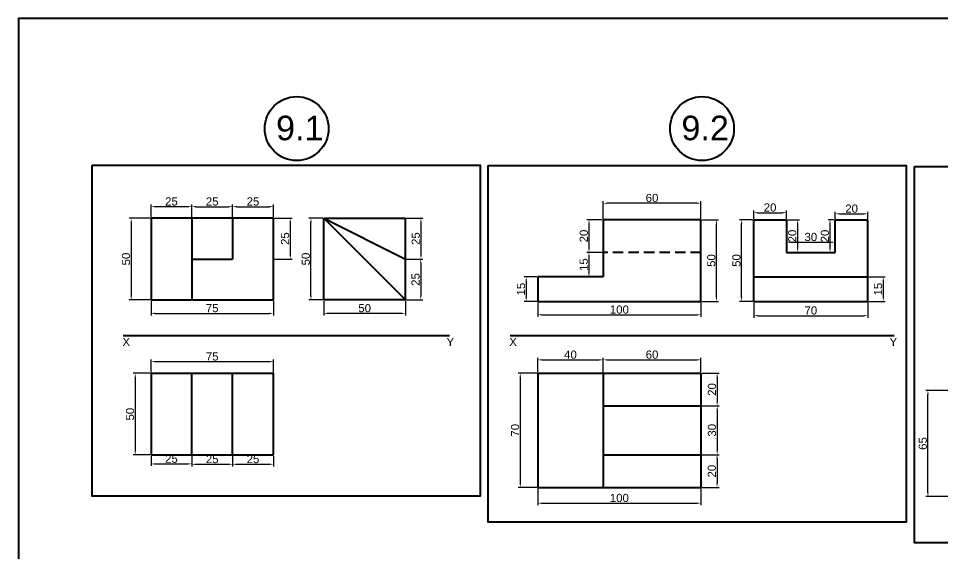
# Model space of a CAD drawing. Header units: millimetres. Extents: x 0 to 1197, y 0 to 650.
# Drawn here: x 0 to 566, y 323 to 650 of the extents above; entities that cross this region are included whole.
import ezdxf

# ---------------------------------------------------------------- set-up
doc = ezdxf.new("R2010")
doc.units = ezdxf.units.MM
doc.linetypes.add('HIDDEN', pattern=[9.525, 6.35, -3.175])
doc.styles.get("Standard").update_dxf_attribs({"font": 'arial.ttf'})
doc.dimstyles.new('ISO-25', dxfattribs={"dimtxt": 5, "dimasz": 2.5, "dimexe": 1.25, "dimexo": 0.625, "dimtad": 1, "dimtxsty": 'Standard', "dimcen": 2.5, "dimclrd": 3, "dimclre": 3, "dimclrt": 3, "dimadec": 0, "dimazin": 0, "dimtfac": 1, "dimtmove": 0, "dimatfit": 3, "dimfxl": 1, "dimlwd": 30, "dimlwe": 30, "dimarcsym": 0})

# ---------------------------------------------------------------- blocks, each defined once
blk = doc.blocks.new('*D1')
at = {"color": 3, "lineweight": 30, "transparency": 16777216}
for p, q in [((80.62, 528.11), (67.85, 528.11)), ((69.1, 525.61), (69.1, 480.61)), ((80.62, 478.11), (67.85, 478.11))]:
    blk.add_line(p, q, dxfattribs=at)
at = {"color": 3, "transparency": 16777216}
for points in [[(68.68, 525.61), (69.51, 525.61), (69.1, 528.11)], [(68.68, 480.61), (69.51, 480.61), (69.1, 478.11)]]:
    blk.add_solid(points, dxfattribs=at)
at = {"layer": 'Defpoints', "color": 0, "transparency": 16777216}
for p in [(81.24, 528.11), (69.1, 478.11), (81.24, 478.11)]:
    blk.add_point(p, dxfattribs=at)
at = {"color": 3, "lineweight": 40, "transparency": 16777216, "insert": (65.92, 503.11), "char_height": 5, "attachment_point": 5, "rotation": 90}
blk.add_mtext('50', dxfattribs=at)
blk = doc.blocks.new('*D2')
at = {"color": 3, "lineweight": 30, "transparency": 16777216}
for p, q in [((81.24, 528.74), (81.24, 536.4)), ((103.74, 535.15), (83.74, 535.15)), ((106.24, 528.74), (106.24, 536.4))]:
    blk.add_line(p, q, dxfattribs=at)
at = {"color": 3, "transparency": 16777216}
for points in [[(83.74, 535.56), (83.74, 534.73), (81.24, 535.15)], [(103.74, 535.56), (103.74, 534.73), (106.24, 535.15)]]:
    blk.add_solid(points, dxfattribs=at)
at = {"layer": 'Defpoints', "color": 0, "transparency": 16777216}
for p in [(81.24, 535.15), (81.24, 528.11), (106.24, 528.11)]:
    blk.add_point(p, dxfattribs=at)
at = {"color": 3, "lineweight": 40, "transparency": 16777216, "insert": (93.74, 538.33), "char_height": 5, "attachment_point": 5}
blk.add_mtext('25', dxfattribs=at)
blk = doc.blocks.new('*D3')
at = {"color": 3, "lineweight": 30, "transparency": 16777216}
for p, q in [((106.24, 528.74), (106.24, 536.4)), ((108.74, 535.15), (128.74, 535.15)), ((131.24, 528.74), (131.24, 536.4))]:
    blk.add_line(p, q, dxfattribs=at)
at = {"color": 3, "transparency": 16777216}
for points in [[(108.74, 535.56), (108.74, 534.73), (106.24, 535.15)], [(128.74, 535.56), (128.74, 534.73), (131.24, 535.15)]]:
    blk.add_solid(points, dxfattribs=at)
at = {"layer": 'Defpoints', "color": 0, "transparency": 16777216}
for p in [(131.24, 535.15), (106.24, 528.11), (131.24, 528.11)]:
    blk.add_point(p, dxfattribs=at)
at = {"color": 3, "lineweight": 40, "transparency": 16777216, "insert": (118.74, 538.33), "char_height": 5, "attachment_point": 5}
blk.add_mtext('25', dxfattribs=at)
blk = doc.blocks.new('*D4')
at = {"color": 3, "lineweight": 30, "transparency": 16777216}
for p, q in [((131.24, 528.74), (131.24, 536.4)), ((133.74, 535.15), (153.74, 535.15)), ((156.24, 528.74), (156.24, 536.4))]:
    blk.add_line(p, q, dxfattribs=at)
at = {"color": 3, "transparency": 16777216}
for points in [[(133.74, 535.56), (133.74, 534.73), (131.24, 535.15)], [(153.74, 535.56), (153.74, 534.73), (156.24, 535.15)]]:
    blk.add_solid(points, dxfattribs=at)
at = {"layer": 'Defpoints', "color": 0, "transparency": 16777216}
for p in [(156.24, 535.15), (131.24, 528.11), (156.24, 528.11)]:
    blk.add_point(p, dxfattribs=at)
at = {"color": 3, "lineweight": 40, "transparency": 16777216, "insert": (143.74, 538.33), "char_height": 5, "attachment_point": 5}
blk.add_mtext('25', dxfattribs=at)
blk = doc.blocks.new('*D5')
at = {"color": 3, "lineweight": 30, "transparency": 16777216}
for p, q in [((81.24, 477.49), (81.24, 468.61)), ((156.24, 477.49), (156.24, 468.61)), ((83.74, 469.86), (153.74, 469.86))]:
    blk.add_line(p, q, dxfattribs=at)
at = {"color": 3, "transparency": 16777216}
for points in [[(83.74, 470.28), (83.74, 469.44), (81.24, 469.86)], [(153.74, 470.28), (153.74, 469.44), (156.24, 469.86)]]:
    blk.add_solid(points, dxfattribs=at)
at = {"layer": 'Defpoints', "color": 0, "transparency": 16777216}
for p in [(81.24, 478.11), (156.24, 478.11), (156.24, 469.86)]:
    blk.add_point(p, dxfattribs=at)
at = {"color": 3, "lineweight": 40, "transparency": 16777216, "insert": (118.74, 473.03), "char_height": 5, "attachment_point": 5}
blk.add_mtext('75', dxfattribs=at)
blk = doc.blocks.new('*D7')
at = {"color": 3, "lineweight": 30, "transparency": 16777216}
for p, q in [((156.87, 528.11), (167.82, 528.11)), ((166.57, 525.61), (166.57, 505.61)), ((156.87, 503.11), (167.82, 503.11))]:
    blk.add_line(p, q, dxfattribs=at)
at = {"color": 3, "transparency": 16777216}
for points in [[(166.15, 525.61), (166.98, 525.61), (166.57, 528.11)], [(166.15, 505.61), (166.98, 505.61), (166.57, 503.11)]]:
    blk.add_solid(points, dxfattribs=at)
at = {"layer": 'Defpoints', "color": 0, "transparency": 16777216}
for p in [(156.24, 528.11), (156.24, 503.11), (166.57, 503.11)]:
    blk.add_point(p, dxfattribs=at)
at = {"color": 3, "lineweight": 40, "transparency": 16777216, "insert": (163.39, 515.61), "char_height": 5, "attachment_point": 5, "rotation": 90}
blk.add_mtext('25', dxfattribs=at)
blk = doc.blocks.new('*D8')
at = {"color": 3, "lineweight": 30, "transparency": 16777216}
for p, q in [((80.62, 433.15), (70.31, 433.15)), ((71.56, 430.65), (71.56, 385.65)), ((80.62, 383.15), (70.31, 383.15))]:
    blk.add_line(p, q, dxfattribs=at)
at = {"color": 3, "transparency": 16777216}
for points in [[(71.15, 430.65), (71.98, 430.65), (71.56, 433.15)], [(71.15, 385.65), (71.98, 385.65), (71.56, 383.15)]]:
    blk.add_solid(points, dxfattribs=at)
at = {"layer": 'Defpoints', "color": 0, "transparency": 16777216}
for p in [(81.24, 433.15), (71.56, 383.15), (81.24, 383.15)]:
    blk.add_point(p, dxfattribs=at)
at = {"color": 3, "lineweight": 40, "transparency": 16777216, "insert": (68.39, 408.15), "char_height": 5, "attachment_point": 5, "rotation": 90}
blk.add_mtext('50', dxfattribs=at)
blk = doc.blocks.new('*D9')
at = {"color": 3, "lineweight": 30, "transparency": 16777216}
for p, q in [((81.24, 382.53), (81.24, 376.43)), ((106.24, 382.53), (106.24, 376.43)), ((83.74, 377.68), (103.74, 377.68))]:
    blk.add_line(p, q, dxfattribs=at)
at = {"color": 3, "transparency": 16777216}
for points in [[(83.74, 378.09), (83.74, 377.26), (81.24, 377.68)], [(103.74, 378.09), (103.74, 377.26), (106.24, 377.68)]]:
    blk.add_solid(points, dxfattribs=at)
at = {"layer": 'Defpoints', "color": 0, "transparency": 16777216}
for p in [(81.24, 383.15), (106.24, 383.15), (106.24, 377.68)]:
    blk.add_point(p, dxfattribs=at)
at = {"color": 3, "lineweight": 40, "transparency": 16777216, "insert": (93.74, 380.85), "char_height": 5, "attachment_point": 5}
blk.add_mtext('25', dxfattribs=at)
blk = doc.blocks.new('*D10')
at = {"color": 3, "lineweight": 30, "transparency": 16777216}
for p, q in [((106.24, 382.53), (106.24, 376.2)), ((131.24, 382.53), (131.24, 376.2)), ((108.74, 377.45), (128.74, 377.45))]:
    blk.add_line(p, q, dxfattribs=at)
at = {"color": 3, "transparency": 16777216}
for points in [[(108.74, 377.87), (108.74, 377.04), (106.24, 377.45)], [(128.74, 377.87), (128.74, 377.04), (131.24, 377.45)]]:
    blk.add_solid(points, dxfattribs=at)
at = {"layer": 'Defpoints', "color": 0, "transparency": 16777216}
for p in [(106.24, 383.15), (131.24, 383.15), (131.24, 377.45)]:
    blk.add_point(p, dxfattribs=at)
at = {"color": 3, "lineweight": 40, "transparency": 16777216, "insert": (118.74, 380.63), "char_height": 5, "attachment_point": 5}
blk.add_mtext('25', dxfattribs=at)
blk = doc.blocks.new('*D11')
at = {"color": 3, "lineweight": 30, "transparency": 16777216}
for p, q in [((131.24, 382.53), (131.24, 376.2)), ((156.24, 382.53), (156.24, 376.2)), ((133.74, 377.45), (153.74, 377.45))]:
    blk.add_line(p, q, dxfattribs=at)
at = {"color": 3, "transparency": 16777216}
for points in [[(133.74, 377.87), (133.74, 377.04), (131.24, 377.45)], [(153.74, 377.87), (153.74, 377.04), (156.24, 377.45)]]:
    blk.add_solid(points, dxfattribs=at)
at = {"layer": 'Defpoints', "color": 0, "transparency": 16777216}
for p in [(131.24, 383.15), (156.24, 383.15), (156.24, 377.45)]:
    blk.add_point(p, dxfattribs=at)
at = {"color": 3, "lineweight": 40, "transparency": 16777216, "insert": (143.74, 380.63), "char_height": 5, "attachment_point": 5}
blk.add_mtext('25', dxfattribs=at)
blk = doc.blocks.new('*D12')
at = {"color": 3, "lineweight": 30, "transparency": 16777216}
for p, q in [((81.24, 433.78), (81.24, 441.54)), ((83.74, 440.29), (153.74, 440.29)), ((156.24, 433.78), (156.24, 441.54))]:
    blk.add_line(p, q, dxfattribs=at)
at = {"color": 3, "transparency": 16777216}
for points in [[(83.74, 440.71), (83.74, 439.88), (81.24, 440.29)], [(153.74, 440.71), (153.74, 439.88), (156.24, 440.29)]]:
    blk.add_solid(points, dxfattribs=at)
at = {"layer": 'Defpoints', "color": 0, "transparency": 16777216}
for p in [(156.24, 440.29), (81.24, 433.15), (156.24, 433.15)]:
    blk.add_point(p, dxfattribs=at)
at = {"color": 3, "lineweight": 40, "transparency": 16777216, "insert": (118.74, 443.46), "char_height": 5, "attachment_point": 5}
blk.add_mtext('75', dxfattribs=at)
blk = doc.blocks.new('*D13')
at = {"color": 3, "lineweight": 30, "transparency": 16777216}
for p, q in [((237.8, 528.11), (247.91, 528.11)), ((246.66, 525.61), (246.66, 505.61)), ((237.8, 503.11), (247.91, 503.11))]:
    blk.add_line(p, q, dxfattribs=at)
at = {"color": 3, "transparency": 16777216}
for points in [[(246.24, 525.61), (247.07, 525.61), (246.66, 528.11)], [(246.24, 505.61), (247.07, 505.61), (246.66, 503.11)]]:
    blk.add_solid(points, dxfattribs=at)
at = {"layer": 'Defpoints', "color": 0, "transparency": 16777216}
for p in [(237.17, 528.11), (237.17, 503.11), (246.66, 503.11)]:
    blk.add_point(p, dxfattribs=at)
at = {"color": 3, "lineweight": 40, "transparency": 16777216, "insert": (243.48, 515.61), "char_height": 5, "attachment_point": 5, "rotation": 90}
blk.add_mtext('25', dxfattribs=at)
blk = doc.blocks.new('*D14')
at = {"color": 3, "lineweight": 30, "transparency": 16777216}
for p, q in [((237.8, 503.11), (247.78, 503.11)), ((246.53, 500.61), (246.53, 480.61)), ((237.8, 478.11), (247.78, 478.11))]:
    blk.add_line(p, q, dxfattribs=at)
at = {"color": 3, "transparency": 16777216}
for points in [[(246.12, 500.61), (246.95, 500.61), (246.53, 503.11)], [(246.12, 480.61), (246.95, 480.61), (246.53, 478.11)]]:
    blk.add_solid(points, dxfattribs=at)
at = {"layer": 'Defpoints', "color": 0, "transparency": 16777216}
for p in [(237.17, 503.11), (237.17, 478.11), (246.53, 478.11)]:
    blk.add_point(p, dxfattribs=at)
at = {"color": 3, "lineweight": 40, "transparency": 16777216, "insert": (243.36, 490.61), "char_height": 5, "attachment_point": 5, "rotation": 90}
blk.add_mtext('25', dxfattribs=at)
blk = doc.blocks.new('*D15')
at = {"color": 3, "lineweight": 30, "transparency": 16777216}
for p, q in [((187.17, 477.49), (187.17, 468.6)), ((237.17, 477.49), (237.17, 468.6)), ((234.67, 469.85), (189.67, 469.85))]:
    blk.add_line(p, q, dxfattribs=at)
at = {"color": 3, "transparency": 16777216}
for points in [[(189.67, 470.27), (189.67, 469.44), (187.17, 469.85)], [(234.67, 470.27), (234.67, 469.44), (237.17, 469.85)]]:
    blk.add_solid(points, dxfattribs=at)
at = {"layer": 'Defpoints', "color": 0, "transparency": 16777216}
for p in [(187.17, 478.11), (237.17, 478.11), (187.17, 469.85)]:
    blk.add_point(p, dxfattribs=at)
at = {"color": 3, "lineweight": 40, "transparency": 16777216, "insert": (212.17, 473.03), "char_height": 5, "attachment_point": 5}
blk.add_mtext('50', dxfattribs=at)
blk = doc.blocks.new('*D16')
at = {"color": 3, "lineweight": 30, "transparency": 16777216}
for p, q in [((186.55, 528.11), (178, 528.11)), ((179.25, 480.61), (179.25, 525.61)), ((186.55, 478.11), (178, 478.11))]:
    blk.add_line(p, q, dxfattribs=at)
at = {"color": 3, "transparency": 16777216}
for points in [[(178.83, 525.61), (179.67, 525.61), (179.25, 528.11)], [(178.83, 480.61), (179.67, 480.61), (179.25, 478.11)]]:
    blk.add_solid(points, dxfattribs=at)
at = {"layer": 'Defpoints', "color": 0, "transparency": 16777216}
for p in [(179.25, 528.11), (187.17, 528.11), (187.17, 478.11)]:
    blk.add_point(p, dxfattribs=at)
at = {"color": 3, "lineweight": 40, "transparency": 16777216, "insert": (176.07, 503.11), "char_height": 5, "attachment_point": 5, "rotation": 90}
blk.add_mtext('50', dxfattribs=at)
blk = doc.blocks.new('*D17')
at = {"color": 3, "lineweight": 30, "transparency": 16777216}
for p, q in [((358.29, 527.81), (358.29, 538.51)), ((418.29, 527.81), (418.29, 538.51)), ((415.79, 537.26), (360.79, 537.26))]:
    blk.add_line(p, q, dxfattribs=at)
at = {"color": 3, "transparency": 16777216}
for points in [[(360.79, 537.68), (360.79, 536.84), (358.29, 537.26)], [(415.79, 537.68), (415.79, 536.84), (418.29, 537.26)]]:
    blk.add_solid(points, dxfattribs=at)
at = {"layer": 'Defpoints', "color": 0, "transparency": 16777216}
for p in [(358.29, 537.26), (358.29, 527.19), (418.29, 527.19)]:
    blk.add_point(p, dxfattribs=at)
at = {"color": 3, "lineweight": 40, "transparency": 16777216, "insert": (388.29, 540.44), "char_height": 5, "attachment_point": 5}
blk.add_mtext('60', dxfattribs=at)
blk = doc.blocks.new('*D18')
at = {"color": 3, "lineweight": 30, "transparency": 16777216}
for p, q in [((357.66, 527.19), (348.4, 527.19)), ((349.65, 524.69), (349.65, 509.69)), ((357.66, 507.19), (348.4, 507.19))]:
    blk.add_line(p, q, dxfattribs=at)
at = {"color": 3, "transparency": 16777216}
for points in [[(349.24, 524.69), (350.07, 524.69), (349.65, 527.19)], [(349.24, 509.69), (350.07, 509.69), (349.65, 507.19)]]:
    blk.add_solid(points, dxfattribs=at)
at = {"layer": 'Defpoints', "color": 0, "transparency": 16777216}
for p in [(358.29, 527.19), (349.65, 507.19), (358.29, 507.19)]:
    blk.add_point(p, dxfattribs=at)
at = {"color": 3, "lineweight": 40, "transparency": 16777216, "insert": (346.48, 517.19), "char_height": 5, "attachment_point": 5, "rotation": 90}
blk.add_mtext('20', dxfattribs=at)
blk = doc.blocks.new('*D19')
at = {"color": 3, "lineweight": 30, "transparency": 16777216}
for p, q in [((357.66, 507.19), (348.36, 507.19)), ((349.61, 504.69), (349.61, 494.69)), ((357.66, 492.19), (348.36, 492.19))]:
    blk.add_line(p, q, dxfattribs=at)
at = {"color": 3, "transparency": 16777216}
for points in [[(349.2, 504.69), (350.03, 504.69), (349.61, 507.19)], [(349.2, 494.69), (350.03, 494.69), (349.61, 492.19)]]:
    blk.add_solid(points, dxfattribs=at)
at = {"layer": 'Defpoints', "color": 0, "transparency": 16777216}
for p in [(358.29, 507.19), (349.61, 492.19), (358.29, 492.19)]:
    blk.add_point(p, dxfattribs=at)
at = {"color": 3, "lineweight": 40, "transparency": 16777216, "insert": (346.43, 499.69), "char_height": 5, "attachment_point": 5, "rotation": 90}
blk.add_mtext('15', dxfattribs=at)
blk = doc.blocks.new('*D20')
at = {"color": 3, "lineweight": 30, "transparency": 16777216}
for p, q in [((317.66, 492.19), (309.93, 492.19)), ((311.18, 489.69), (311.18, 479.69)), ((317.66, 477.19), (309.93, 477.19))]:
    blk.add_line(p, q, dxfattribs=at)
at = {"color": 3, "transparency": 16777216}
for points in [[(310.76, 489.69), (311.59, 489.69), (311.18, 492.19)], [(310.76, 479.69), (311.59, 479.69), (311.18, 477.19)]]:
    blk.add_solid(points, dxfattribs=at)
at = {"layer": 'Defpoints', "color": 0, "transparency": 16777216}
for p in [(318.29, 492.19), (311.18, 477.19), (318.29, 477.19)]:
    blk.add_point(p, dxfattribs=at)
at = {"color": 3, "lineweight": 40, "transparency": 16777216, "insert": (308, 484.69), "char_height": 5, "attachment_point": 5, "rotation": 90}
blk.add_mtext('15', dxfattribs=at)
blk = doc.blocks.new('*D21')
at = {"color": 3, "lineweight": 30, "transparency": 16777216}
for p, q in [((318.29, 476.56), (318.29, 467.72)), ((418.29, 476.56), (418.29, 467.72)), ((320.79, 468.97), (415.79, 468.97))]:
    blk.add_line(p, q, dxfattribs=at)
at = {"color": 3, "transparency": 16777216}
for points in [[(320.79, 469.38), (320.79, 468.55), (318.29, 468.97)], [(415.79, 469.38), (415.79, 468.55), (418.29, 468.97)]]:
    blk.add_solid(points, dxfattribs=at)
at = {"layer": 'Defpoints', "color": 0, "transparency": 16777216}
for p in [(318.29, 477.19), (418.29, 477.19), (418.29, 468.97)]:
    blk.add_point(p, dxfattribs=at)
at = {"color": 3, "lineweight": 40, "transparency": 16777216, "insert": (368.29, 472.14), "char_height": 5, "attachment_point": 5}
blk.add_mtext('100', dxfattribs=at)
blk = doc.blocks.new('*D22')
at = {"color": 3, "lineweight": 30, "transparency": 16777216}
for p, q in [((418.91, 527.19), (429.04, 527.19)), ((427.79, 479.69), (427.79, 524.69)), ((418.91, 477.19), (429.04, 477.19))]:
    blk.add_line(p, q, dxfattribs=at)
at = {"color": 3, "transparency": 16777216}
for points in [[(427.38, 524.69), (428.21, 524.69), (427.79, 527.19)], [(427.38, 479.69), (428.21, 479.69), (427.79, 477.19)]]:
    blk.add_solid(points, dxfattribs=at)
at = {"layer": 'Defpoints', "color": 0, "transparency": 16777216}
for p in [(418.29, 527.19), (427.79, 527.19), (418.29, 477.19)]:
    blk.add_point(p, dxfattribs=at)
at = {"color": 3, "lineweight": 40, "transparency": 16777216, "insert": (424.62, 502.19), "char_height": 5, "attachment_point": 5, "rotation": 90}
blk.add_mtext('50', dxfattribs=at)
blk = doc.blocks.new('*D23')
at = {"color": 3, "lineweight": 30, "transparency": 16777216}
for p, q in [((317.66, 433.27), (306.28, 433.27)), ((307.53, 430.77), (307.53, 365.77)), ((317.66, 363.27), (306.28, 363.27))]:
    blk.add_line(p, q, dxfattribs=at)
at = {"color": 3, "transparency": 16777216}
for points in [[(307.12, 430.77), (307.95, 430.77), (307.53, 433.27)], [(307.12, 365.77), (307.95, 365.77), (307.53, 363.27)]]:
    blk.add_solid(points, dxfattribs=at)
at = {"layer": 'Defpoints', "color": 0, "transparency": 16777216}
for p in [(318.29, 433.27), (307.53, 363.27), (318.29, 363.27)]:
    blk.add_point(p, dxfattribs=at)
at = {"color": 3, "lineweight": 40, "transparency": 16777216, "insert": (304.36, 398.27), "char_height": 5, "attachment_point": 5, "rotation": 90}
blk.add_mtext('70', dxfattribs=at)
blk = doc.blocks.new('*D24')
at = {"color": 3, "lineweight": 30, "transparency": 16777216}
for p, q in [((318.29, 362.65), (318.29, 352.4)), ((418.29, 362.65), (418.29, 352.4)), ((320.79, 353.65), (415.79, 353.65))]:
    blk.add_line(p, q, dxfattribs=at)
at = {"color": 3, "transparency": 16777216}
for points in [[(320.79, 354.07), (320.79, 353.24), (318.29, 353.65)], [(415.79, 354.07), (415.79, 353.24), (418.29, 353.65)]]:
    blk.add_solid(points, dxfattribs=at)
at = {"layer": 'Defpoints', "color": 0, "transparency": 16777216}
for p in [(318.29, 363.27), (418.29, 363.27), (418.29, 353.65)]:
    blk.add_point(p, dxfattribs=at)
at = {"color": 3, "lineweight": 40, "transparency": 16777216, "insert": (368.29, 356.83), "char_height": 5, "attachment_point": 5}
blk.add_mtext('100', dxfattribs=at)
blk = doc.blocks.new('*D25')
at = {"color": 3, "lineweight": 30, "transparency": 16777216}
for p, q in [((418.91, 383.27), (429.39, 383.27)), ((428.14, 380.77), (428.14, 365.77)), ((418.91, 363.27), (429.39, 363.27))]:
    blk.add_line(p, q, dxfattribs=at)
at = {"color": 3, "transparency": 16777216}
for points in [[(427.72, 380.77), (428.56, 380.77), (428.14, 383.27)], [(427.72, 365.77), (428.56, 365.77), (428.14, 363.27)]]:
    blk.add_solid(points, dxfattribs=at)
at = {"layer": 'Defpoints', "color": 0, "transparency": 16777216}
for p in [(418.29, 383.27), (418.29, 363.27), (428.14, 363.27)]:
    blk.add_point(p, dxfattribs=at)
at = {"color": 3, "lineweight": 40, "transparency": 16777216, "insert": (424.96, 373.27), "char_height": 5, "attachment_point": 5, "rotation": 90}
blk.add_mtext('20', dxfattribs=at)
blk = doc.blocks.new('*D26')
at = {"color": 3, "lineweight": 30, "transparency": 16777216}
for p, q in [((418.91, 433.27), (429.45, 433.27)), ((428.2, 430.77), (428.2, 415.77)), ((418.91, 413.27), (429.45, 413.27))]:
    blk.add_line(p, q, dxfattribs=at)
at = {"color": 3, "transparency": 16777216}
for points in [[(427.78, 430.77), (428.61, 430.77), (428.2, 433.27)], [(427.78, 415.77), (428.61, 415.77), (428.2, 413.27)]]:
    blk.add_solid(points, dxfattribs=at)
at = {"layer": 'Defpoints', "color": 0, "transparency": 16777216}
for p in [(418.29, 433.27), (418.29, 413.27), (428.2, 413.27)]:
    blk.add_point(p, dxfattribs=at)
at = {"color": 3, "lineweight": 40, "transparency": 16777216, "insert": (425.02, 423.27), "char_height": 5, "attachment_point": 5, "rotation": 90}
blk.add_mtext('20', dxfattribs=at)
blk = doc.blocks.new('*D27')
at = {"color": 3, "lineweight": 30, "transparency": 16777216}
for p, q in [((418.91, 413.27), (429.46, 413.27)), ((428.21, 410.77), (428.21, 385.77)), ((418.91, 383.27), (429.46, 383.27))]:
    blk.add_line(p, q, dxfattribs=at)
at = {"color": 3, "transparency": 16777216}
for points in [[(427.8, 410.77), (428.63, 410.77), (428.21, 413.27)], [(427.8, 385.77), (428.63, 385.77), (428.21, 383.27)]]:
    blk.add_solid(points, dxfattribs=at)
at = {"layer": 'Defpoints', "color": 0, "transparency": 16777216}
for p in [(418.29, 413.27), (418.29, 383.27), (428.21, 383.27)]:
    blk.add_point(p, dxfattribs=at)
at = {"color": 3, "lineweight": 40, "transparency": 16777216, "insert": (425.04, 398.27), "char_height": 5, "attachment_point": 5, "rotation": 90}
blk.add_mtext('30', dxfattribs=at)
blk = doc.blocks.new('*D28')
at = {"color": 3, "lineweight": 30, "transparency": 16777216}
for p, q in [((318.29, 433.9), (318.29, 442.64)), ((358.29, 433.9), (358.29, 442.64)), ((320.79, 441.39), (355.79, 441.39))]:
    blk.add_line(p, q, dxfattribs=at)
at = {"color": 3, "transparency": 16777216}
for points in [[(320.79, 441.8), (320.79, 440.97), (318.29, 441.39)], [(355.79, 441.8), (355.79, 440.97), (358.29, 441.39)]]:
    blk.add_solid(points, dxfattribs=at)
at = {"layer": 'Defpoints', "color": 0, "transparency": 16777216}
for p in [(358.29, 441.39), (318.29, 433.27), (358.29, 433.27)]:
    blk.add_point(p, dxfattribs=at)
at = {"color": 3, "lineweight": 40, "transparency": 16777216, "insert": (338.29, 444.57), "char_height": 5, "attachment_point": 5}
blk.add_mtext('40', dxfattribs=at)
blk = doc.blocks.new('*D29')
at = {"color": 3, "lineweight": 30, "transparency": 16777216}
for p, q in [((358.29, 433.9), (358.29, 442.64)), ((418.29, 433.9), (418.29, 442.64)), ((360.79, 441.39), (415.79, 441.39))]:
    blk.add_line(p, q, dxfattribs=at)
at = {"color": 3, "transparency": 16777216}
for points in [[(360.79, 441.8), (360.79, 440.97), (358.29, 441.39)], [(415.79, 441.8), (415.79, 440.97), (418.29, 441.39)]]:
    blk.add_solid(points, dxfattribs=at)
at = {"layer": 'Defpoints', "color": 0, "transparency": 16777216}
for p in [(418.29, 441.39), (358.29, 433.27), (418.29, 433.27)]:
    blk.add_point(p, dxfattribs=at)
at = {"color": 3, "lineweight": 40, "transparency": 16777216, "insert": (388.29, 444.57), "char_height": 5, "attachment_point": 5}
blk.add_mtext('60', dxfattribs=at)
blk = doc.blocks.new('*D30')
at = {"color": 3, "lineweight": 30, "transparency": 16777216}
for p, q in [((450.62, 476.56), (450.62, 467.17)), ((520.62, 476.56), (520.62, 467.17)), ((453.12, 468.42), (518.12, 468.42))]:
    blk.add_line(p, q, dxfattribs=at)
at = {"color": 3, "transparency": 16777216}
for points in [[(453.12, 468.84), (453.12, 468.01), (450.62, 468.42)], [(518.12, 468.84), (518.12, 468.01), (520.62, 468.42)]]:
    blk.add_solid(points, dxfattribs=at)
at = {"layer": 'Defpoints', "color": 0, "transparency": 16777216}
for p in [(450.62, 477.19), (520.62, 477.19), (520.62, 468.42)]:
    blk.add_point(p, dxfattribs=at)
at = {"color": 3, "lineweight": 40, "transparency": 16777216, "insert": (485.62, 471.6), "char_height": 5, "attachment_point": 5}
blk.add_mtext('70', dxfattribs=at)
blk = doc.blocks.new('*D31')
at = {"color": 3, "lineweight": 30, "transparency": 16777216}
for p, q in [((521.24, 492.19), (531.26, 492.19)), ((530.01, 489.69), (530.01, 479.69)), ((521.24, 477.19), (531.26, 477.19))]:
    blk.add_line(p, q, dxfattribs=at)
at = {"color": 3, "transparency": 16777216}
for points in [[(529.6, 489.69), (530.43, 489.69), (530.01, 492.19)], [(529.6, 479.69), (530.43, 479.69), (530.01, 477.19)]]:
    blk.add_solid(points, dxfattribs=at)
at = {"layer": 'Defpoints', "color": 0, "transparency": 16777216}
for p in [(520.62, 492.19), (520.62, 477.19), (530.01, 477.19)]:
    blk.add_point(p, dxfattribs=at)
at = {"color": 3, "lineweight": 40, "transparency": 16777216, "insert": (526.83, 484.69), "char_height": 5, "attachment_point": 5, "rotation": 90}
blk.add_mtext('15', dxfattribs=at)
blk = doc.blocks.new('*D32')
at = {"color": 3, "lineweight": 30, "transparency": 16777216}
for p, q in [((449.99, 527.19), (441.96, 527.19)), ((443.21, 479.69), (443.21, 524.69)), ((449.99, 477.19), (441.96, 477.19))]:
    blk.add_line(p, q, dxfattribs=at)
at = {"color": 3, "transparency": 16777216}
for points in [[(442.8, 524.69), (443.63, 524.69), (443.21, 527.19)], [(442.8, 479.69), (443.63, 479.69), (443.21, 477.19)]]:
    blk.add_solid(points, dxfattribs=at)
at = {"layer": 'Defpoints', "color": 0, "transparency": 16777216}
for p in [(443.21, 527.19), (450.62, 527.19), (450.62, 477.19)]:
    blk.add_point(p, dxfattribs=at)
at = {"color": 3, "lineweight": 40, "transparency": 16777216, "insert": (440.04, 502.19), "char_height": 5, "attachment_point": 5, "rotation": 90}
blk.add_mtext('50', dxfattribs=at)
blk = doc.blocks.new('*D33')
at = {"color": 3, "lineweight": 30, "transparency": 16777216}
for p, q in [((450.62, 527.81), (450.62, 532.72)), ((470.62, 527.81), (470.62, 532.72)), ((453.12, 531.47), (468.12, 531.47))]:
    blk.add_line(p, q, dxfattribs=at)
at = {"color": 3, "transparency": 16777216}
for points in [[(453.12, 531.89), (453.12, 531.05), (450.62, 531.47)], [(468.12, 531.89), (468.12, 531.05), (470.62, 531.47)]]:
    blk.add_solid(points, dxfattribs=at)
at = {"layer": 'Defpoints', "color": 0, "transparency": 16777216}
for p in [(450.62, 527.19), (470.62, 531.47), (470.62, 527.19)]:
    blk.add_point(p, dxfattribs=at)
at = {"color": 3, "lineweight": 40, "transparency": 16777216, "insert": (460.62, 534.65), "char_height": 5, "attachment_point": 5}
blk.add_mtext('20', dxfattribs=at)
blk = doc.blocks.new('*D34')
at = {"color": 3, "lineweight": 30, "transparency": 16777216}
for p, q in [((500.62, 527.81), (500.62, 532.02)), ((503.12, 530.77), (518.12, 530.77)), ((520.62, 527.81), (520.62, 532.02))]:
    blk.add_line(p, q, dxfattribs=at)
at = {"color": 3, "transparency": 16777216}
for points in [[(503.12, 531.18), (503.12, 530.35), (500.62, 530.77)], [(518.12, 531.18), (518.12, 530.35), (520.62, 530.77)]]:
    blk.add_solid(points, dxfattribs=at)
at = {"layer": 'Defpoints', "color": 0, "transparency": 16777216}
for p in [(500.62, 527.19), (520.62, 530.77), (520.62, 527.19)]:
    blk.add_point(p, dxfattribs=at)
at = {"color": 3, "lineweight": 40, "transparency": 16777216, "insert": (510.62, 533.94), "char_height": 5, "attachment_point": 5}
blk.add_mtext('20', dxfattribs=at)
blk = doc.blocks.new('*D35')
at = {"color": 3, "lineweight": 30, "transparency": 16777216}
for p, q in [((470.62, 507.81), (470.62, 514.67)), ((473.12, 513.42), (498.12, 513.42)), ((500.62, 507.81), (500.62, 514.67))]:
    blk.add_line(p, q, dxfattribs=at)
at = {"color": 3, "transparency": 16777216}
for points in [[(473.12, 513.84), (473.12, 513.01), (470.62, 513.42)], [(498.12, 513.84), (498.12, 513.01), (500.62, 513.42)]]:
    blk.add_solid(points, dxfattribs=at)
at = {"layer": 'Defpoints', "color": 0, "transparency": 16777216}
for p in [(500.62, 513.42), (470.62, 507.19), (500.62, 507.19)]:
    blk.add_point(p, dxfattribs=at)
at = {"color": 3, "lineweight": 40, "transparency": 16777216, "insert": (485.62, 516.6), "char_height": 5, "attachment_point": 5}
blk.add_mtext('30', dxfattribs=at)
blk = doc.blocks.new('*D36')
at = {"color": 3, "lineweight": 30, "transparency": 16777216}
for p, q in [((471.24, 527.19), (478.71, 527.19)), ((477.46, 524.69), (477.46, 509.69)), ((471.24, 507.19), (478.71, 507.19))]:
    blk.add_line(p, q, dxfattribs=at)
at = {"color": 3, "transparency": 16777216}
for points in [[(477.05, 524.69), (477.88, 524.69), (477.46, 527.19)], [(477.05, 509.69), (477.88, 509.69), (477.46, 507.19)]]:
    blk.add_solid(points, dxfattribs=at)
at = {"layer": 'Defpoints', "color": 0, "transparency": 16777216}
for p in [(470.62, 527.19), (470.62, 507.19), (477.46, 507.19)]:
    blk.add_point(p, dxfattribs=at)
at = {"color": 3, "lineweight": 40, "transparency": 16777216, "insert": (474.29, 517.19), "char_height": 5, "attachment_point": 5, "rotation": 90}
blk.add_mtext('20', dxfattribs=at)
blk = doc.blocks.new('*D37')
at = {"color": 3, "lineweight": 30, "transparency": 16777216}
for p, q in [((499.99, 527.19), (496.15, 527.19)), ((497.4, 509.69), (497.4, 524.69)), ((499.99, 507.19), (496.15, 507.19))]:
    blk.add_line(p, q, dxfattribs=at)
at = {"color": 3, "transparency": 16777216}
for points in [[(496.99, 524.69), (497.82, 524.69), (497.4, 527.19)], [(496.99, 509.69), (497.82, 509.69), (497.4, 507.19)]]:
    blk.add_solid(points, dxfattribs=at)
at = {"layer": 'Defpoints', "color": 0, "transparency": 16777216}
for p in [(497.4, 527.19), (500.62, 527.19), (500.62, 507.19)]:
    blk.add_point(p, dxfattribs=at)
at = {"color": 3, "lineweight": 40, "transparency": 16777216, "insert": (494.23, 517.19), "char_height": 5, "attachment_point": 5, "rotation": 90}
blk.add_mtext('20', dxfattribs=at)
blk = doc.blocks.new('*D46')
at = {"color": 3, "lineweight": 30, "transparency": 16777216}
for p, q in [((581.81, 422.67), (556.14, 422.67)), ((557.39, 360.17), (557.39, 420.17)), ((581.81, 357.67), (556.14, 357.67))]:
    blk.add_line(p, q, dxfattribs=at)
at = {"color": 3, "transparency": 16777216}
for points in [[(556.97, 420.17), (557.8, 420.17), (557.39, 422.67)], [(556.97, 360.17), (557.8, 360.17), (557.39, 357.67)]]:
    blk.add_solid(points, dxfattribs=at)
at = {"layer": 'Defpoints', "color": 0, "transparency": 16777216}
for p in [(557.39, 422.67), (582.44, 422.67), (582.44, 357.67)]:
    blk.add_point(p, dxfattribs=at)
at = {"color": 3, "lineweight": 40, "transparency": 16777216, "insert": (554.21, 390.17), "char_height": 5, "attachment_point": 5, "rotation": 90}
blk.add_mtext('65', dxfattribs=at)

msp = doc.modelspace()

# ---------------------------------------------------------------- linework, layer by layer
at = {"color": 6, "lineweight": 40}
for p, q in [((156.244, 528.111), (81.244, 528.111)), ((81.244, 528.111), (81.244, 478.111)), ((106.244, 528.111), (106.244, 478.111)), ((131.244, 528.111), (131.244, 503.111)), ((156.244, 478.111), (156.244, 528.111)), ((418.285, 527.187), (358.285, 527.187)), ((358.285, 527.187), (358.285, 527.187)), ((358.285, 527.187), (358.285, 492.187)), ((418.285, 477.187), (418.285, 527.187)), ((106.244, 503.111), (131.244, 503.111)), ((358.285, 492.187), (318.285, 492.187)), ((318.285, 492.187), (318.285, 477.187)), ((81.244, 478.111), (156.244, 478.111)), ((318.285, 477.187), (418.285, 477.187))]:
    msp.add_line(p, q, dxfattribs=at)
at = {"color": 2, "lineweight": 40}
for p, q in [((187.17, 478.111), (187.17, 528.111)), ((187.17, 528.111), (237.17, 528.111)), ((237.17, 478.111), (187.17, 528.111)), ((187.17, 528.111), (237.17, 503.111)), ((237.17, 478.111), (237.17, 528.111)), ((450.619, 477.187), (450.619, 527.187)), ((450.619, 527.187), (470.619, 527.187)), ((470.619, 527.187), (470.619, 507.187)), ((500.619, 507.187), (500.619, 527.187)), ((500.619, 527.187), (520.619, 527.187)), ((520.619, 477.187), (520.619, 527.187)), ((470.619, 507.187), (500.619, 507.187)), ((450.619, 492.187), (520.619, 492.187)), ((237.17, 478.111), (187.17, 478.111)), ((450.619, 477.187), (520.619, 477.187))]:
    msp.add_line(p, q, dxfattribs=at)
at = {"color": 32, "linetype": 'HIDDEN', "lineweight": 40, "true_color": 0xcd6928}
msp.add_line((418.285, 507.187), (358.285, 507.187), dxfattribs=at)
at = {"color": 1, "lineweight": 40}
for p, q in [((64.231, 456.228), (264.231, 456.228)), ((301.323, 456.228), (536.659, 456.228))]:
    msp.add_line(p, q, dxfattribs=at)
at = {"color": 4, "lineweight": 40}
for p, q in [((81.244, 433.152), (156.244, 433.152)), ((81.244, 433.152), (81.244, 383.152)), ((106.244, 383.152), (106.244, 433.152)), ((131.244, 383.152), (131.244, 433.152)), ((156.244, 383.152), (156.244, 433.152)), ((318.285, 433.272), (418.285, 433.272)), ((318.285, 433.272), (318.285, 363.272)), ((358.285, 433.272), (358.285, 363.272)), ((418.285, 433.272), (418.285, 363.272)), ((358.285, 413.272), (418.285, 413.272)), ((81.244, 383.152), (156.244, 383.152)), ((358.285, 383.272), (418.285, 383.272)), ((318.285, 363.272), (418.285, 363.272))]:
    msp.add_line(p, q, dxfattribs=at)
at = {"lineweight": 40}
for points in [[(0, 0), (1197.33, 0), (1197.33, 650.352), (0, 650.352)], [(45.259, 560.666), (282.895, 560.666), (282.895, 357.993), (45.259, 357.993)], [(287.787, 560.315), (543.98, 560.315), (543.98, 342.063), (287.787, 342.063)], [(549.127, 559.753), (803.107, 559.753), (803.107, 329.349), (549.127, 329.349)]]:
    msp.add_lwpolyline(points, close=True, dxfattribs=at)
for centre in [(170.496, 582.942), (418.932, 582.942)]:
    msp.add_circle(centre, 19.586, dxfattribs=at)

# ---------------------------------------------------------------- texts
for s, height, p in [('9.1', 15, (157.849, 575.838)), ('9.2', 15, (406.285, 575.838)), ('X', 5, (63.718, 449.866)), ('Y', 5, (262.334, 449.866)), ('X', 5, (300.811, 449.866)), ('Y', 5, (533.854, 449.866))]:
    msp.add_text(s, height=height, dxfattribs=at).set_placement(p)

# ---------------------------------------------------------------- dimensions: what is measured, and where the dimension line sits
for base, p1, p2, picture, middle in [((358.285, 537.258), (418.285, 527.187), (358.285, 527.187), '*D17', (388.285, 540.436)), ((81.244, 535.148), (106.244, 528.111), (81.244, 528.111), '*D2', (93.744, 538.325)), ((131.244, 535.148), (106.244, 528.111), (131.244, 528.111), '*D3', (118.744, 538.325)), ((156.244, 535.148), (131.244, 528.111), (156.244, 528.111), '*D4', (143.744, 538.325)), ((470.619, 531.47), (450.619, 527.187), (470.619, 527.187), '*D33', (460.619, 534.648)), ((520.619, 530.767), (500.619, 527.187), (520.619, 527.187), '*D34', (510.619, 533.945)), ((500.619, 513.423), (470.619, 507.187), (500.619, 507.187), '*D35', (485.619, 516.603)), ((156.244, 469.86), (81.244, 478.111), (156.244, 478.111), '*D5', (118.744, 473.028)), ((187.17, 469.853), (237.17, 478.111), (187.17, 478.111), '*D15', (212.17, 473.031)), ((418.285, 468.966), (318.285, 477.187), (418.285, 477.187), '*D21', (368.285, 472.144)), ((520.619, 468.424), (450.619, 477.187), (520.619, 477.187), '*D30', (485.619, 471.602)), ((358.285, 441.388), (318.285, 433.272), (358.285, 433.272), '*D28', (338.285, 444.566)), ((418.285, 441.388), (358.285, 433.272), (418.285, 433.272), '*D29', (388.285, 444.566)), ((156.244, 440.294), (81.244, 433.152), (156.244, 433.152), '*D12', (118.744, 443.461)), ((106.244, 377.676), (81.244, 383.152), (106.244, 383.152), '*D9', (93.744, 380.854)), ((131.244, 377.453), (106.244, 383.152), (131.244, 383.152), '*D10', (118.744, 380.631)), ((156.244, 377.453), (131.244, 383.152), (156.244, 383.152), '*D11', (143.744, 380.631)), ((418.285, 353.652), (318.285, 363.272), (418.285, 363.272), '*D24', (368.285, 356.83))]:
    dim = msp.add_linear_dim(base=base, p1=p1, p2=p2, dimstyle='ISO-25', dxfattribs=at)
    dim.commit()
    dim.dimension.update_dxf_attribs({"geometry": picture, "text_midpoint": middle})
for base, p1, p2, picture, middle in [((69.098, 478.111), (81.244, 528.111), (81.244, 478.111), '*D1', (65.92, 503.111)), ((166.566, 503.111), (156.244, 528.111), (156.244, 503.111), '*D7', (163.388, 515.611)), ((179.25, 528.111), (187.17, 478.111), (187.17, 528.111), '*D16', (176.072, 503.111)), ((246.656, 503.111), (237.17, 528.111), (237.17, 503.111), '*D13', (243.479, 515.611)), ((349.654, 507.187), (358.285, 527.187), (358.285, 507.187), '*D18', (346.476, 517.187)), ((427.794, 527.187), (418.285, 477.187), (418.285, 527.187), '*D22', (424.616, 502.187)), ((443.214, 527.187), (450.619, 477.187), (450.619, 527.187), '*D32', (440.036, 502.187)), ((477.464, 507.187), (470.619, 527.187), (470.619, 507.187), '*D36', (474.286, 517.187)), ((497.404, 527.187), (500.619, 507.187), (500.619, 527.187), '*D37', (494.227, 517.187)), ((349.613, 492.187), (358.285, 507.187), (358.285, 492.187), '*D19', (346.435, 499.687)), ((246.533, 478.111), (237.17, 503.111), (237.17, 478.111), '*D14', (243.355, 490.611)), ((311.178, 477.187), (318.285, 492.187), (318.285, 477.187), '*D20', (308, 484.687)), ((530.012, 477.187), (520.619, 492.187), (520.619, 477.187), '*D31', (526.834, 484.687)), ((71.563, 383.152), (81.244, 433.152), (81.244, 383.152), '*D8', (68.385, 408.152)), ((307.533, 363.272), (318.285, 433.272), (318.285, 363.272), '*D23', (304.355, 398.272)), ((428.195, 413.272), (418.285, 433.272), (418.285, 413.272), '*D26', (425.017, 423.272)), ((557.386, 422.669), (582.438, 357.669), (582.438, 422.669), '*D46', (554.208, 390.169)), ((428.215, 383.272), (418.285, 413.272), (418.285, 383.272), '*D27', (425.035, 398.272)), ((428.139, 363.272), (418.285, 383.272), (418.285, 363.272), '*D25', (424.961, 373.272))]:
    dim = msp.add_linear_dim(base=base, p1=p1, p2=p2, angle=90, dimstyle='ISO-25', dxfattribs=at)
    dim.commit()
    dim.dimension.update_dxf_attribs({"geometry": picture, "text_midpoint": middle})

doc.saveas('drawing.dxf')
